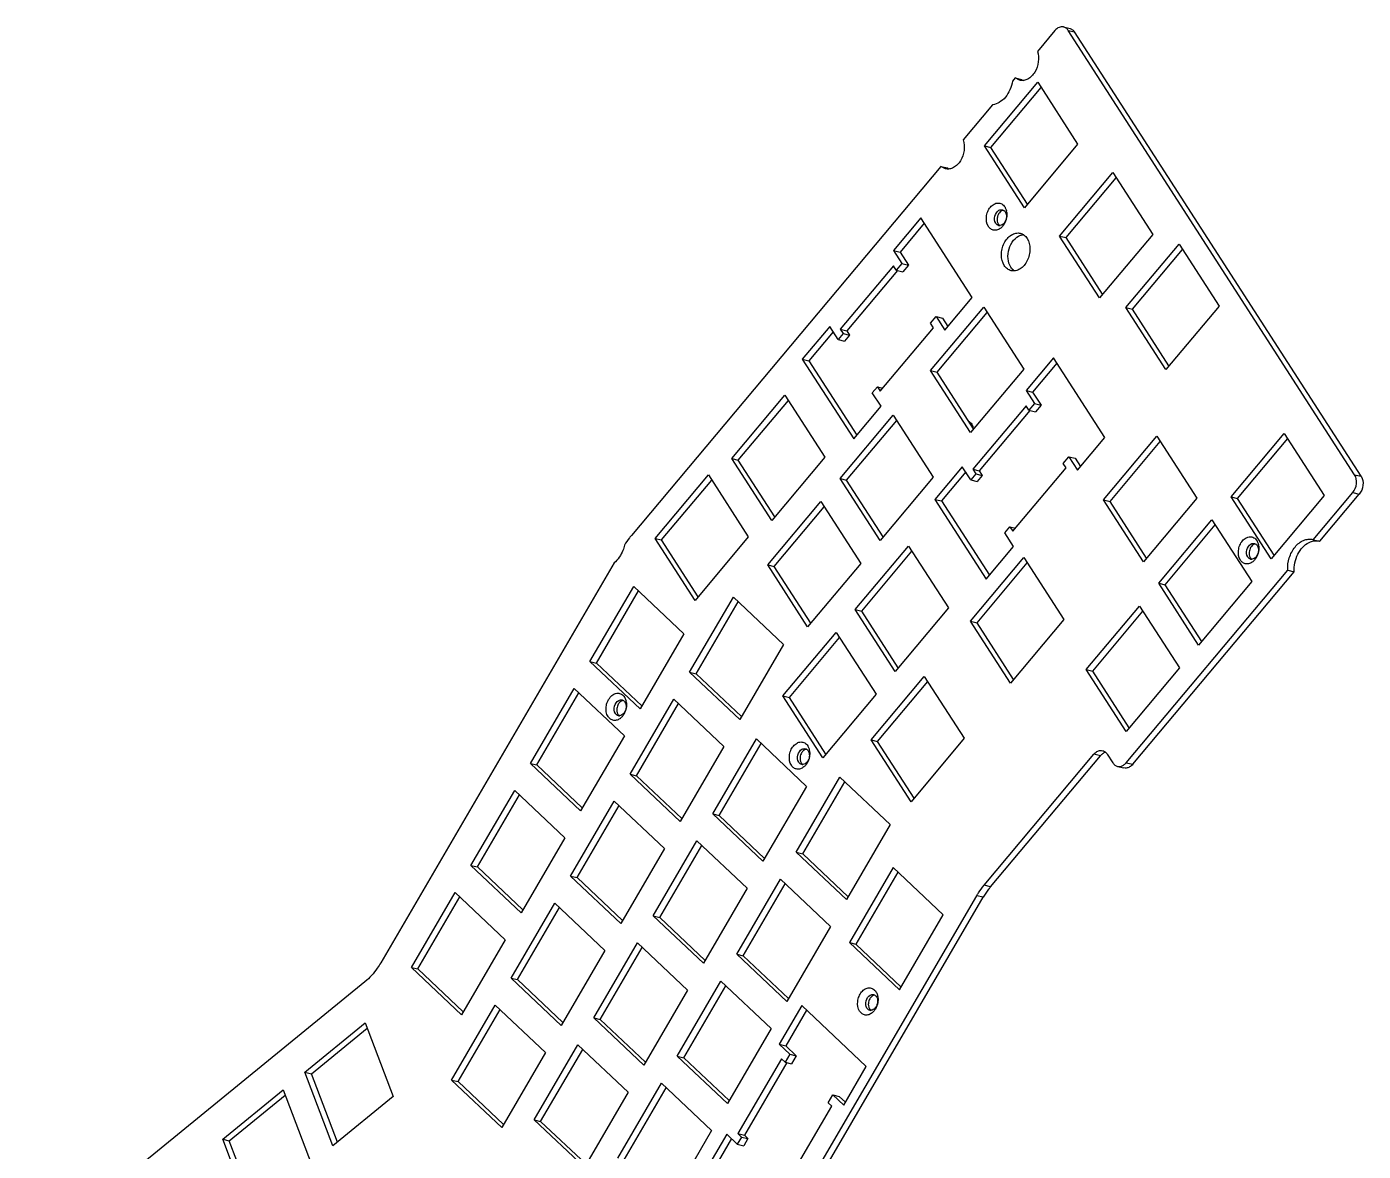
# Model space of a CAD drawing. Header units: millimetres. Extents: x 1368 to 3968, y 1434 to 1891.
# Drawn here: x 2781.8 to 2990, y 1708.6 to 1883.7 of the extents above; entities that cross this region are included whole.
import ezdxf

# ---------------------------------------------------------------- set-up
doc = ezdxf.new("R2010")
doc.units = ezdxf.units.MM
doc.header["$LTSCALE"] = 30.734
doc.layers.get('0').update_dxf_attribs({"linetype": 'CONTINUOUS'})

msp = doc.modelspace()

# ---------------------------------------------------------------- linework, layer by layer
at = {"color": 7, "linetype": 'Continuous'}
for p, q in [((2941.91427, 1883.06157), (2939.19745, 1879.82379)), ((2943.28235, 1883.62543), (2944.29074, 1883.3766)), ((2988.62057, 1813.91082), (2943.98729, 1883.09482)), ((2943.98729, 1883.09482), (2944.99568, 1882.84599)), ((2989.62895, 1813.66199), (2944.99568, 1882.84599)), ((2935.74323, 1875.70721), (2935.32755, 1875.21182)), ((2935.74323, 1875.70721), (2936.75161, 1875.45838)), ((2936.44052, 1875.33527), (2935.74323, 1875.70721)), ((2930.96031, 1865.13259), (2939.24897, 1875.01062)), ((2931.9687, 1864.88376), (2939.77803, 1874.19055)), ((2939.24897, 1875.01062), (2945.47149, 1865.36537)), ((2932.22577, 1871.51527), (2927.62886, 1866.03688)), ((2945.47149, 1865.36537), (2937.18284, 1855.48734)), ((2937.18284, 1855.48734), (2930.96031, 1865.13259)), ((2930.96031, 1865.13259), (2931.9687, 1864.88376)), ((2937.66216, 1856.05858), (2931.9687, 1864.88376)), ((2924.17464, 1861.9203), (2875.95472, 1804.45404)), ((2924.17464, 1861.9203), (2925.18302, 1861.67147)), ((2924.87193, 1861.54837), (2924.17464, 1861.9203)), ((2942.65263, 1851.07478), (2950.94128, 1860.95281)), ((2943.66102, 1850.82595), (2951.47034, 1860.13274)), ((2950.94128, 1860.95281), (2957.16381, 1851.30757)), ((2921.06053, 1853.90897), (2916.79779, 1848.82884)), ((2921.58959, 1853.0889), (2917.80618, 1848.58001)), ((2929.06092, 1841.50793), (2921.06053, 1853.90897)), ((2948.87515, 1841.42953), (2942.65263, 1851.07478)), ((2942.65263, 1851.07478), (2943.66102, 1850.82595)), ((2949.35448, 1842.00077), (2943.66102, 1850.82595)), ((2957.16381, 1851.30757), (2948.87515, 1841.42953)), ((2916.79779, 1848.82884), (2918.10515, 1846.80236)), ((2916.79779, 1848.82884), (2917.80618, 1848.58001)), ((2952.98474, 1839.92929), (2961.27339, 1849.80732)), ((2953.99313, 1839.68045), (2961.80245, 1848.98725)), ((2961.27339, 1849.80732), (2967.49592, 1840.16207)), ((2918.10515, 1846.80236), (2917.23019, 1845.75963)), ((2917.80618, 1848.58001), (2919.11354, 1846.55353)), ((2918.10515, 1846.80236), (2919.11354, 1846.55353)), ((2916.78573, 1846.44858), (2908.49707, 1836.57055)), ((2917.39143, 1845.71984), (2909.50546, 1836.32171)), ((2917.23019, 1845.75963), (2916.78573, 1846.44858)), ((2917.23019, 1845.75963), (2918.23858, 1845.5108)), ((2919.11354, 1846.55353), (2918.23858, 1845.5108)), ((2924.79818, 1836.4278), (2929.06092, 1841.50793)), ((2922.55899, 1830.11379), (2930.84764, 1839.99182)), ((2922.56378, 1837.49227), (2923.43874, 1838.53501)), ((2923.43874, 1838.53501), (2924.79818, 1836.4278)), ((2923.43874, 1838.53501), (2924.44713, 1838.28618)), ((2923.56738, 1829.86496), (2931.3767, 1839.17175)), ((2924.44713, 1838.28618), (2925.27751, 1836.99904)), ((2930.84764, 1839.99182), (2937.07017, 1830.34657)), ((2959.20726, 1830.28404), (2952.98474, 1839.92929)), ((2952.98474, 1839.92929), (2953.99313, 1839.68045)), ((2959.68659, 1830.85528), (2953.99313, 1839.68045)), ((2967.49592, 1840.16207), (2959.20726, 1830.28404)), ((2906.85141, 1836.9752), (2902.58868, 1831.89507)), ((2907.38047, 1836.15513), (2903.59706, 1831.64624)), ((2908.15877, 1834.94873), (2906.85141, 1836.9752)), ((2908.49707, 1836.57055), (2908.94154, 1835.8816)), ((2908.49707, 1836.57055), (2909.50546, 1836.32171)), ((2909.50546, 1836.32171), (2909.94993, 1835.63277)), ((2914.7196, 1826.9253), (2923.00825, 1836.80333)), ((2923.00825, 1836.80333), (2922.56378, 1837.49227)), ((2908.94154, 1835.8816), (2908.15877, 1834.94873)), ((2908.15877, 1834.94873), (2909.16715, 1834.6999)), ((2908.94154, 1835.8816), (2909.94993, 1835.63277)), ((2909.94993, 1835.63277), (2909.16715, 1834.6999)), ((2941.71274, 1832.09111), (2937.45, 1827.01098)), ((2949.71312, 1819.69008), (2941.71274, 1832.09111)), ((2902.58868, 1831.89507), (2910.58906, 1819.49403)), ((2902.58868, 1831.89507), (2903.59706, 1831.64624)), ((2903.59706, 1831.64624), (2911.06839, 1820.06527)), ((2928.78152, 1820.46854), (2922.55899, 1830.11379)), ((2922.55899, 1830.11379), (2923.56738, 1829.86496)), ((2937.07017, 1830.34657), (2928.78152, 1820.46854)), ((2942.2418, 1831.27104), (2938.45839, 1826.76215)), ((2929.26084, 1821.03978), (2923.56738, 1829.86496)), ((2891.59414, 1816.42642), (2899.8828, 1826.30445)), ((2899.8828, 1826.30445), (2906.10532, 1816.6592)), ((2913.49236, 1826.68137), (2914.27513, 1827.61424)), ((2914.8518, 1824.57417), (2913.49236, 1826.68137)), ((2914.27513, 1827.61424), (2914.7196, 1826.9253)), ((2914.27513, 1827.61424), (2915.12228, 1827.4052)), ((2937.45, 1827.01098), (2938.75736, 1824.98451)), ((2937.45, 1827.01098), (2938.45839, 1826.76215)), ((2938.45839, 1826.76215), (2939.76574, 1824.73568)), ((2892.60253, 1816.17759), (2900.41186, 1825.48438)), ((2910.58906, 1819.49403), (2914.8518, 1824.57417)), ((2937.43793, 1824.63072), (2929.14928, 1814.75269)), ((2938.04363, 1823.90199), (2930.15767, 1814.50386)), ((2937.8824, 1823.94178), (2937.43793, 1824.63072)), ((2938.75736, 1824.98451), (2937.8824, 1823.94178)), ((2937.8824, 1823.94178), (2938.89079, 1823.69294)), ((2938.75736, 1824.98451), (2939.76574, 1824.73568)), ((2939.76574, 1824.73568), (2938.89079, 1823.69294)), ((2908.46828, 1813.32113), (2916.75694, 1823.19917)), ((2909.47667, 1813.0723), (2917.28599, 1822.37909)), ((2916.75694, 1823.19917), (2922.97946, 1813.55392)), ((2945.45039, 1814.60995), (2949.71312, 1819.69008)), ((2949.50817, 1810.01183), (2957.79682, 1819.88986)), ((2957.79682, 1819.88986), (2964.01935, 1810.24461)), ((2969.37214, 1810.46969), (2977.6608, 1820.34773)), ((2970.38053, 1810.22086), (2978.18986, 1819.52765)), ((2977.6608, 1820.34773), (2983.88332, 1810.70248)), ((2950.51656, 1809.763), (2958.32588, 1819.06979)), ((2897.81667, 1806.78117), (2891.59414, 1816.42642)), ((2891.59414, 1816.42642), (2892.60253, 1816.17759)), ((2898.29599, 1807.35241), (2892.60253, 1816.17759)), ((2906.10532, 1816.6592), (2897.81667, 1806.78117)), ((2943.21599, 1815.67442), (2944.09095, 1816.71715)), ((2943.66046, 1814.98547), (2943.21599, 1815.67442)), ((2944.09095, 1816.71715), (2945.45039, 1814.60995)), ((2944.09095, 1816.71715), (2945.09934, 1816.46832)), ((2945.09934, 1816.46832), (2945.92972, 1815.18119)), ((2879.66229, 1803.99799), (2887.95094, 1813.87602)), ((2887.95094, 1813.87602), (2894.17347, 1804.23077)), ((2914.69081, 1803.67589), (2908.46828, 1813.32113)), ((2908.46828, 1813.32113), (2909.47667, 1813.0723)), ((2922.97946, 1813.55392), (2914.69081, 1803.67589)), ((2927.50362, 1815.15735), (2923.24088, 1810.07721)), ((2928.03268, 1814.33727), (2924.24927, 1809.82838)), ((2928.81097, 1813.13087), (2927.50362, 1815.15735)), ((2929.59375, 1814.06374), (2928.81097, 1813.13087)), ((2929.14928, 1814.75269), (2929.59375, 1814.06374)), ((2929.14928, 1814.75269), (2930.15767, 1814.50386)), ((2929.59375, 1814.06374), (2930.60213, 1813.81491)), ((2930.60213, 1813.81491), (2929.81936, 1812.88204)), ((2930.15767, 1814.50386), (2930.60213, 1813.81491)), ((2935.3718, 1805.10744), (2943.66046, 1814.98547)), ((2988.62057, 1813.91082), (2989.62895, 1813.66199)), ((2880.67068, 1803.74916), (2888.48, 1813.05595)), ((2915.17013, 1804.24713), (2909.47667, 1813.0723)), ((2928.81097, 1813.13087), (2929.81936, 1812.88204)), ((2897.1898, 1799.87996), (2905.47845, 1809.75799)), ((2905.47845, 1809.75799), (2911.70097, 1800.11274)), ((2923.24088, 1810.07721), (2931.24127, 1797.67618)), ((2923.24088, 1810.07721), (2924.24927, 1809.82838)), ((2924.24927, 1809.82838), (2931.7206, 1798.24742)), ((2949.50817, 1810.01183), (2950.51656, 1809.763)), ((2955.73069, 1800.36658), (2949.50817, 1810.01183)), ((2956.21002, 1800.93782), (2950.51656, 1809.763)), ((2964.01935, 1810.24461), (2955.73069, 1800.36658)), ((2969.37214, 1810.46969), (2970.38053, 1810.22086)), ((2975.59467, 1800.82445), (2969.37214, 1810.46969)), ((2976.074, 1801.39569), (2970.38053, 1810.22086)), ((2983.88332, 1810.70248), (2975.59467, 1800.82445)), ((2982.18212, 1803.80051), (2988.32541, 1811.12178)), ((2983.19051, 1803.55168), (2989.33379, 1810.87295)), ((2988.32541, 1811.12178), (2989.33379, 1810.87295)), ((2898.19818, 1799.63113), (2906.00751, 1808.93792)), ((2934.14457, 1804.86352), (2934.92734, 1805.79639)), ((2934.92734, 1805.79639), (2935.77449, 1805.58734)), ((2934.92734, 1805.79639), (2935.3718, 1805.10744)), ((2958.09366, 1797.02852), (2966.38231, 1806.90655)), ((2959.10204, 1796.77969), (2966.91137, 1806.08648)), ((2966.38231, 1806.90655), (2972.60483, 1797.2613)), ((2885.88481, 1794.35274), (2879.66229, 1803.99799)), ((2879.66229, 1803.99799), (2880.67068, 1803.74916)), ((2886.36414, 1794.92398), (2880.67068, 1803.74916)), ((2894.17347, 1804.23077), (2885.88481, 1794.35274)), ((2935.50401, 1802.75631), (2934.14457, 1804.86352)), ((2982.10473, 1803.82067), (2982.18212, 1803.80051)), ((2982.18212, 1803.80051), (2983.19051, 1803.55168)), ((2910.83728, 1792.9293), (2919.12593, 1802.80733)), ((2911.84567, 1792.68047), (2919.65499, 1801.98726)), ((2919.12593, 1802.80733), (2925.34846, 1793.16208)), ((2928.80374, 1791.1258), (2937.0924, 1801.00383)), ((2931.24127, 1797.67618), (2935.50401, 1802.75631)), ((2937.0924, 1801.00383), (2943.31492, 1791.35858)), ((2873.26826, 1800.17697), (2836.91515, 1737.90758)), ((2903.41232, 1790.23471), (2897.1898, 1799.87996)), ((2897.1898, 1799.87996), (2898.19818, 1799.63113)), ((2903.89165, 1790.80595), (2898.19818, 1799.63113)), ((2911.70097, 1800.11274), (2903.41232, 1790.23471)), ((2929.81213, 1790.87697), (2937.62146, 1800.18376)), ((2953.03942, 1769.06958), (2978.19347, 1799.04701)), ((2954.0478, 1768.82075), (2979.20186, 1798.79818)), ((2978.19347, 1799.04701), (2979.20186, 1798.79818)), ((2958.09366, 1797.02852), (2959.10204, 1796.77969)), ((2964.31618, 1787.38327), (2958.09366, 1797.02852)), ((2964.79551, 1787.95451), (2959.10204, 1796.77969)), ((2972.60483, 1797.2613), (2964.31618, 1787.38327)), ((2869.51057, 1784.84401), (2876.32291, 1796.51291)), ((2870.51895, 1784.59518), (2877.0665, 1795.8105)), ((2876.32291, 1796.51291), (2884.13403, 1789.13434)), ((2885.02955, 1783.18049), (2891.8419, 1794.84939)), ((2891.8419, 1794.84939), (2899.65301, 1787.47083)), ((2886.03794, 1782.93166), (2892.58548, 1794.14698)), ((2917.0598, 1783.28405), (2910.83728, 1792.9293)), ((2910.83728, 1792.9293), (2911.84567, 1792.68047)), ((2917.53913, 1783.85529), (2911.84567, 1792.68047)), ((2925.34846, 1793.16208), (2917.0598, 1783.28405)), ((2946.81517, 1783.58734), (2955.10382, 1793.46537)), ((2947.82356, 1783.33851), (2955.63288, 1792.6453)), ((2955.10382, 1793.46537), (2961.32635, 1783.82012)), ((2928.80374, 1791.1258), (2929.81213, 1790.87697)), ((2935.02627, 1781.48055), (2928.80374, 1791.1258)), ((2935.5056, 1782.05179), (2929.81213, 1790.87697)), ((2943.31492, 1791.35858), (2935.02627, 1781.48055)), ((2884.13403, 1789.13434), (2877.32168, 1777.46545)), ((2899.55879, 1779.48812), (2907.84744, 1789.36615)), ((2900.56718, 1779.23929), (2908.3765, 1788.54608)), ((2907.84744, 1789.36615), (2914.06997, 1779.7209)), ((2899.65301, 1787.47083), (2892.84067, 1775.80193)), ((2877.32168, 1777.46545), (2869.51057, 1784.84401)), ((2869.51057, 1784.84401), (2870.51895, 1784.59518)), ((2877.58648, 1777.91902), (2870.51895, 1784.59518)), ((2892.84067, 1775.80193), (2885.02955, 1783.18049)), ((2885.02955, 1783.18049), (2886.03794, 1782.93166)), ((2893.10547, 1776.25551), (2886.03794, 1782.93166)), ((2913.29507, 1772.64328), (2921.58373, 1782.52131)), ((2921.58373, 1782.52131), (2927.80625, 1772.87607)), ((2946.81517, 1783.58734), (2947.82356, 1783.33851)), ((2953.03769, 1773.94209), (2946.81517, 1783.58734)), ((2953.51702, 1774.51333), (2947.82356, 1783.33851)), ((2961.32635, 1783.82012), (2953.03769, 1773.94209)), ((2860.24091, 1768.96597), (2867.05325, 1780.63487)), ((2867.05325, 1780.63487), (2874.86437, 1773.25631)), ((2914.30346, 1772.39445), (2922.11279, 1781.70124)), ((2861.2493, 1768.71714), (2867.79684, 1779.93246)), ((2875.75989, 1767.30246), (2882.57224, 1778.97136)), ((2876.76828, 1767.05363), (2883.31583, 1778.26895)), ((2882.57224, 1778.97136), (2890.38335, 1771.59279)), ((2905.78132, 1769.84287), (2899.55879, 1779.48812)), ((2899.55879, 1779.48812), (2900.56718, 1779.23929)), ((2906.26064, 1770.41411), (2900.56718, 1779.23929)), ((2914.06997, 1779.7209), (2905.78132, 1769.84287)), ((2874.86437, 1773.25631), (2868.05202, 1761.58741)), ((2888.6318, 1761.10474), (2895.44414, 1772.77364)), ((2889.64018, 1760.85591), (2896.18773, 1772.07123)), ((2895.44414, 1772.77364), (2903.25526, 1765.39508)), ((2913.29507, 1772.64328), (2914.30346, 1772.39445)), ((2919.5176, 1762.99803), (2913.29507, 1772.64328)), ((2919.99692, 1763.56927), (2914.30346, 1772.39445)), ((2927.80625, 1772.87607), (2919.5176, 1762.99803)), ((2890.38335, 1771.59279), (2883.57101, 1759.9239)), ((2930.89315, 1749.98854), (2948.00444, 1770.38097)), ((2931.90154, 1749.7397), (2949.01282, 1770.13213)), ((2949.01282, 1770.13213), (2948.00444, 1770.38097)), ((2950.07746, 1770.41422), (2950.96639, 1769.03633)), ((2868.05202, 1761.58741), (2860.24091, 1768.96597)), ((2860.24091, 1768.96597), (2861.2493, 1768.71714)), ((2868.31682, 1762.04099), (2861.2493, 1768.71714)), ((2951.67133, 1768.50572), (2952.67972, 1768.25689)), ((2953.03942, 1769.06958), (2954.0478, 1768.82075)), ((2883.57101, 1759.9239), (2875.75989, 1767.30246)), ((2875.75989, 1767.30246), (2876.76828, 1767.05363)), ((2883.83581, 1760.37747), (2876.76828, 1767.05363)), ((2903.25526, 1765.39508), (2896.44291, 1753.72618)), ((2901.63994, 1755.14039), (2908.45228, 1766.80929)), ((2902.64832, 1754.89156), (2909.19587, 1766.10688)), ((2908.45228, 1766.80929), (2916.2634, 1759.43073)), ((2850.97125, 1753.08794), (2857.7836, 1764.75684)), ((2851.97964, 1752.83911), (2858.52718, 1764.05443)), ((2857.7836, 1764.75684), (2865.59471, 1757.37827)), ((2866.49024, 1751.42443), (2873.30258, 1763.09332)), ((2867.49862, 1751.17559), (2874.04617, 1762.39091)), ((2873.30258, 1763.09332), (2881.1137, 1755.71476)), ((2896.44291, 1753.72618), (2888.6318, 1761.10474)), ((2888.6318, 1761.10474), (2889.64018, 1760.85591)), ((2896.70771, 1754.17976), (2889.64018, 1760.85591)), ((2916.2634, 1759.43073), (2909.45105, 1747.76183)), ((2865.59471, 1757.37827), (2858.78237, 1745.70938)), ((2881.1137, 1755.71476), (2874.30135, 1744.04586)), ((2879.36214, 1745.22671), (2886.17449, 1756.89561)), ((2880.37053, 1744.97788), (2886.91807, 1756.1932)), ((2886.17449, 1756.89561), (2893.9856, 1749.51704)), ((2909.45105, 1747.76183), (2901.63994, 1755.14039)), ((2901.63994, 1755.14039), (2902.64832, 1754.89156)), ((2858.78237, 1745.70938), (2850.97125, 1753.08794)), ((2850.97125, 1753.08794), (2851.97964, 1752.83911)), ((2909.71585, 1748.21541), (2902.64832, 1754.89156)), ((2859.04717, 1746.16296), (2851.97964, 1752.83911)), ((2874.30135, 1744.04586), (2866.49024, 1751.42443)), ((2866.49024, 1751.42443), (2867.49862, 1751.17559)), ((2874.56615, 1744.49944), (2867.49862, 1751.17559)), ((2892.37028, 1739.26236), (2899.18263, 1750.93126)), ((2899.18263, 1750.93126), (2906.99374, 1743.55269)), ((2916.73186, 1752.74536), (2909.91952, 1741.07647)), ((2917.47545, 1752.04295), (2910.9279, 1740.82763)), ((2924.54298, 1745.3668), (2916.73186, 1752.74536)), ((2841.70159, 1737.20991), (2848.51394, 1748.8788)), ((2848.51394, 1748.8788), (2856.32506, 1741.50024)), ((2893.9856, 1749.51704), (2887.17325, 1737.84815)), ((2893.37867, 1739.01353), (2899.92621, 1750.22885)), ((2931.90154, 1749.7397), (2930.89315, 1749.98854)), ((2842.70998, 1736.96107), (2849.25753, 1748.17639)), ((2857.22058, 1735.54639), (2864.03293, 1747.21529)), ((2864.03293, 1747.21529), (2871.84404, 1739.83672)), ((2882.48322, 1667.39154), (2929.75845, 1748.36947)), ((2883.49161, 1667.14271), (2930.76683, 1748.12064)), ((2930.76683, 1748.12064), (2929.75845, 1748.36947)), ((2858.22897, 1735.29756), (2864.77651, 1746.51288)), ((2887.17325, 1737.84815), (2879.36214, 1745.22671)), ((2879.36214, 1745.22671), (2880.37053, 1744.97788)), ((2887.43805, 1738.30172), (2880.37053, 1744.97788)), ((2917.73063, 1733.6979), (2924.54298, 1745.3668)), ((2906.99374, 1743.55269), (2900.1814, 1731.8838)), ((2856.32506, 1741.50024), (2849.51271, 1729.83134)), ((2870.09248, 1729.34867), (2876.90483, 1741.01757)), ((2876.90483, 1741.01757), (2884.71594, 1733.63901)), ((2909.91952, 1741.07647), (2910.9279, 1740.82763)), ((2909.91952, 1741.07647), (2917.73063, 1733.6979)), ((2910.9279, 1740.82763), (2917.99543, 1734.15148)), ((2871.84404, 1739.83672), (2865.03169, 1728.16783)), ((2871.10087, 1729.09984), (2877.64842, 1740.31516)), ((2892.37028, 1739.26236), (2893.37867, 1739.01353)), ((2900.1814, 1731.8838), (2892.37028, 1739.26236)), ((2900.4462, 1732.33737), (2893.37867, 1739.01353)), ((2849.51271, 1729.83134), (2841.70159, 1737.20991)), ((2841.70159, 1737.20991), (2842.70998, 1736.96107)), ((2849.77751, 1730.28492), (2842.70998, 1736.96107)), ((2834.46058, 1734.97879), (2781.78092, 1691.97105)), ((2865.03169, 1728.16783), (2857.22058, 1735.54639)), ((2857.22058, 1735.54639), (2858.22897, 1735.29756)), ((2865.2965, 1728.62141), (2858.22897, 1735.29756)), ((2883.10062, 1723.38432), (2889.91297, 1735.05322)), ((2884.10901, 1723.13549), (2890.65656, 1734.35081)), ((2889.91297, 1735.05322), (2897.72408, 1727.67466)), ((2884.71594, 1733.63901), (2877.9036, 1721.97011)), ((2847.95092, 1719.66836), (2854.76327, 1731.33725)), ((2848.95931, 1719.41953), (2855.50686, 1730.63484)), ((2854.76327, 1731.33725), (2862.57438, 1723.95869)), ((2902.49981, 1731.2458), (2898.99631, 1725.24466)), ((2903.24339, 1730.54339), (2900.0047, 1724.99582)), ((2912.54267, 1721.75908), (2902.49981, 1731.2458)), ((2825.10834, 1720.89343), (2834.50427, 1728.56428)), ((2834.50427, 1728.56428), (2838.87899, 1717.0854)), ((2877.9036, 1721.97011), (2870.09248, 1729.34867)), ((2870.09248, 1729.34867), (2871.10087, 1729.09984)), ((2878.1684, 1722.42369), (2871.10087, 1729.09984)), ((2826.11673, 1720.6446), (2834.81589, 1727.74661)), ((2897.72408, 1727.67466), (2890.91174, 1716.00576)), ((2862.57438, 1723.95869), (2855.76204, 1712.28979)), ((2860.82283, 1713.47064), (2867.63517, 1725.13954)), ((2861.83121, 1713.22181), (2868.37876, 1724.43713)), ((2867.63517, 1725.13954), (2875.44629, 1717.76097)), ((2898.99631, 1725.24466), (2900.0047, 1724.99582)), ((2898.99631, 1725.24466), (2900.63743, 1723.69442)), ((2900.0047, 1724.99582), (2901.64582, 1723.44558)), ((2890.91174, 1716.00576), (2883.10062, 1723.38432)), ((2883.10062, 1723.38432), (2884.10901, 1723.13549)), ((2891.17654, 1716.45934), (2884.10901, 1723.13549)), ((2899.36038, 1722.98968), (2892.54803, 1711.32078)), ((2900.17008, 1722.40051), (2893.55642, 1711.07195)), ((2899.91832, 1722.46264), (2899.36038, 1722.98968)), ((2900.63743, 1723.69442), (2899.91832, 1722.46264)), ((2899.91832, 1722.46264), (2900.9267, 1722.2138)), ((2900.63743, 1723.69442), (2901.64582, 1723.44558)), ((2901.64582, 1723.44558), (2900.9267, 1722.2138)), ((2909.03917, 1715.75793), (2912.54267, 1721.75908)), ((2829.48306, 1709.41456), (2825.10834, 1720.89343)), ((2825.10834, 1720.89343), (2826.11673, 1720.6446)), ((2830.17983, 1709.9834), (2826.11673, 1720.6446)), ((2855.76204, 1712.28979), (2847.95092, 1719.66836)), ((2847.95092, 1719.66836), (2848.95931, 1719.41953)), ((2812.32318, 1710.45561), (2821.7191, 1718.12645)), ((2821.7191, 1718.12645), (2826.09382, 1706.64758)), ((2856.02684, 1712.74337), (2848.95931, 1719.41953)), ((2875.44629, 1717.76097), (2868.63394, 1706.09208)), ((2873.83097, 1707.50629), (2880.64331, 1719.17519)), ((2874.83935, 1707.25746), (2881.3869, 1718.47278)), ((2880.64331, 1719.17519), (2888.45443, 1711.79662)), ((2813.33156, 1710.20678), (2822.03072, 1717.30878)), ((2838.87899, 1717.0854), (2829.48306, 1709.41456)), ((2900.35915, 1703.94222), (2907.17149, 1715.61111)), ((2906.61356, 1716.13815), (2907.33267, 1717.36993)), ((2907.17149, 1715.61111), (2906.61356, 1716.13815)), ((2907.33267, 1717.36993), (2908.34106, 1717.1211)), ((2907.33267, 1717.36993), (2909.03917, 1715.75793)), ((2908.34106, 1717.1211), (2909.30397, 1716.21151)), ((2868.63394, 1706.09208), (2860.82283, 1713.47064)), ((2860.82283, 1713.47064), (2861.83121, 1713.22181)), ((2868.89874, 1706.54566), (2861.83121, 1713.22181)), ((2888.45443, 1711.79662), (2881.64208, 1700.12773)), ((2890.8215, 1711.24198), (2887.31801, 1705.24083)), ((2892.46262, 1709.69174), (2890.8215, 1711.24198)), ((2892.54803, 1711.32078), (2893.55642, 1711.07195)), ((2892.54803, 1711.32078), (2893.10597, 1710.79374)), ((2816.6979, 1698.97674), (2812.32318, 1710.45561)), ((2812.32318, 1710.45561), (2813.33156, 1710.20678)), ((2817.39466, 1699.54557), (2813.33156, 1710.20678)), ((2891.56508, 1710.53957), (2888.32639, 1704.992)), ((2893.10597, 1710.79374), (2892.46262, 1709.69174)), ((2892.46262, 1709.69174), (2893.471, 1709.44291)), ((2893.10597, 1710.79374), (2894.11436, 1710.54491)), ((2894.11436, 1710.54491), (2893.471, 1709.44291)), ((2893.55642, 1711.07195), (2894.11436, 1710.54491))]:
    msp.add_line(p, q, dxfattribs=at)
for centre, radius, start, end in [((2937.91062, 1876.76428), 1.74604, 228.4105109, 238.5379097), ((2926.34203, 1862.97737), 1.74604, 228.4105109, 238.5379097), ((2932.09602, 1854.4642), 2.33731, 9.6079978, 13.6041327), ((2933.3083, 1853.37624), 0.66301, 256.2151249, 270.9447671), ((2933.30796, 1853.39868), 0.68545, 270.9428135, 274.2255193), ((2932.28648, 1853.83984), 1.94565, 308.5812623, 311.0796206), ((2928.25062, 1821.42987), 0.80031, 60.0285045, 69.2876414), ((2971.35092, 1802.51212), 2.33731, 9.6079978, 13.6041327), ((2972.5632, 1801.42416), 0.66301, 256.2151249, 270.9447671), ((2972.56285, 1801.4466), 0.68545, 270.9428135, 274.2255193), ((2971.54138, 1801.88776), 1.94565, 308.5812623, 311.0796206), ((2872.8579, 1778.14323), 2.33731, 9.6079978, 13.6041327), ((2874.07018, 1777.05526), 0.66301, 256.2151249, 270.9447671), ((2874.06984, 1777.0777), 0.68545, 270.9428135, 274.2255193), ((2873.04836, 1777.51886), 1.94565, 308.5812623, 311.0796206), ((2901.40693, 1770.55288), 2.33731, 9.6079978, 13.6041327), ((2902.61921, 1769.46491), 0.66301, 256.2151249, 270.9447671), ((2902.61887, 1769.48735), 0.68545, 270.9428135, 274.2255193), ((2901.59739, 1769.92852), 1.94565, 308.5812623, 311.0796206), ((2912.03707, 1732.26918), 2.33731, 9.6079978, 13.6041327), ((2913.24935, 1731.18122), 0.66301, 256.2151249, 270.9447671), ((2913.24897, 1731.20461), 0.68641, 270.9444608, 274.5099128), ((2912.22753, 1731.64482), 1.94565, 308.5812623, 311.0796206)]:
    msp.add_arc(centre, radius, start, end, dxfattribs=at)
for points, knots in [([(2943.28235, 1883.62544), (2943.16821, 1883.65359), (2942.92237, 1883.67056), (2942.41626, 1883.53853), (2942.09121, 1883.27244), (2941.91427, 1883.06157)], [0, 0, 0, 0, 0.227731566, 0.46677829, 1, 1, 1, 1]), ([(2943.98729, 1883.09482), (2943.90328, 1883.22505), (2943.70044, 1883.45491), (2943.42272, 1883.59081), (2943.28235, 1883.62544)], [0, 0, 0, 0, 0.517356084, 1, 1, 1, 1]), ([(2944.29074, 1883.37661), (2944.4311, 1883.34198), (2944.70882, 1883.20607), (2944.91167, 1882.97621), (2944.99568, 1882.84599)], [0, 0, 0, 0, 0.482643916, 1, 1, 1, 1]), ([(2939.19745, 1879.82379), (2939.37786, 1879.31176), (2939.4579, 1878.16009), (2938.99941, 1876.81958), (2938.33333, 1875.95758), (2937.74129, 1875.50246), (2937.09014, 1875.26886), (2936.64383, 1875.28489), (2936.44048, 1875.33511)], [0, 0, 0, 0, 0.264040926, 0.539794238, 0.669841792, 0.789333317, 0.898126999, 1, 1, 1, 1]), ([(2935.32755, 1875.21182), (2935.25333, 1874.74457), (2934.98955, 1873.84303), (2934.28688, 1872.68141), (2933.35278, 1871.83846), (2932.59239, 1871.556), (2932.22577, 1871.51527)], [0, 0, 0, 0, 0.276617421, 0.542224056, 0.78432629, 1, 1, 1, 1]), ([(2927.62886, 1866.03688), (2927.80927, 1865.52485), (2927.88931, 1864.37318), (2927.43082, 1863.03267), (2926.76474, 1862.17067), (2926.17269, 1861.71555), (2925.52155, 1861.48195), (2925.07524, 1861.49799), (2924.87189, 1861.5482)], [0, 0, 0, 0, 0.264040926, 0.539794238, 0.669841792, 0.789333317, 0.898126999, 1, 1, 1, 1]), ([(2931.57186, 1852.57823), (2931.29681, 1853.00457), (2931.17171, 1853.86019), (2931.43495, 1854.88615), (2931.83959, 1855.58256), (2932.39748, 1856.07226), (2933.05393, 1856.27426), (2933.69747, 1856.10786), (2934.00086, 1855.79325), (2934.11766, 1855.61219)], [0, 0, 0, 0, 0.262749224, 0.407559172, 0.546975734, 0.672910007, 0.78395287, 0.88841999, 1, 1, 1, 1]), ([(2932.70973, 1853.06394), (2932.50808, 1853.37652), (2932.45189, 1854.2015), (2932.89377, 1854.90265), (2933.21972, 1855.07906)], [0, 0, 0, 0, 0.500911226, 1, 1, 1, 1]), ([(2933.21972, 1855.07906), (2933.30227, 1855.12374), (2933.47692, 1855.187), (2933.66401, 1855.18053), (2933.74926, 1855.1595)], [0, 0, 0, 0, 0.516681494, 1, 1, 1, 1]), ([(2933.62306, 1854.97952), (2933.59326, 1854.96339), (2933.47222, 1854.88903), (2933.36697, 1854.79028), (2933.29756, 1854.70756)], [0, 0, 0, 0, 0.238888781, 1, 1, 1, 1]), ([(2933.9445, 1855.0772), (2933.91739, 1855.07521), (2933.80574, 1855.0604), (2933.69807, 1855.02012), (2933.62306, 1854.97952)], [0, 0, 0, 0, 0.241682523, 1, 1, 1, 1]), ([(2934.11766, 1855.61219), (2934.14578, 1855.56861), (2934.25444, 1855.38087), (2934.32892, 1855.17417), (2934.36776, 1855.01397)], [0, 0, 0, 0, 0.239315922, 1, 1, 1, 1]), ([(2932.96443, 1852.80996), (2932.93956, 1852.82511), (2932.84065, 1852.89427), (2932.75926, 1852.98717), (2932.70973, 1853.06394)], [0, 0, 0, 0, 0.241714173, 1, 1, 1, 1]), ([(2932.93699, 1853.83168), (2932.93091, 1853.77433), (2932.91886, 1853.55365), (2932.95285, 1853.32893), (2933.00912, 1853.17554)], [0, 0, 0, 0, 0.260880806, 1, 1, 1, 1]), ([(2933.29756, 1854.70756), (2933.24803, 1854.64852), (2933.06442, 1854.3875), (2932.96243, 1854.07158), (2932.93699, 1853.83168)], [0, 0, 0, 0, 0.242114612, 1, 1, 1, 1]), ([(2933.11309, 1852.96441), (2933.1309, 1852.93681), (2933.20456, 1852.83473), (2933.30141, 1852.74845), (2933.38203, 1852.70199)], [0, 0, 0, 0, 0.260923394, 1, 1, 1, 1]), ([(2934.00538, 1853.08474), (2933.91908, 1852.98188), (2933.72625, 1852.80916), (2933.47723, 1852.72384), (2933.35846, 1852.71509)], [0, 0, 0, 0, 0.529957568, 1, 1, 1, 1]), ([(2934.0068, 1852.89976), (2933.97547, 1852.84933), (2933.84773, 1852.65858), (2933.6933, 1852.48504), (2933.56499, 1852.37321)], [0, 0, 0, 0, 0.258607084, 1, 1, 1, 1]), ([(2934.36595, 1853.96063), (2934.35735, 1853.87956), (2934.30117, 1853.56627), (2934.15752, 1853.26606), (2934.00538, 1853.08474)], [0, 0, 0, 0, 0.256167381, 1, 1, 1, 1]), ([(2934.43409, 1854.30469), (2934.42899, 1854.18096), (2934.37655, 1853.69093), (2934.2013, 1853.21287), (2934.0068, 1852.89976)], [0, 0, 0, 0, 0.251478883, 1, 1, 1, 1]), ([(2934.18985, 1854.82788), (2934.22728, 1854.76985), (2934.36141, 1854.50159), (2934.39012, 1854.18852), (2934.36595, 1853.96063)], [0, 0, 0, 0, 0.231545936, 1, 1, 1, 1]), ([(2934.40055, 1854.85431), (2934.40809, 1854.80988), (2934.43378, 1854.62789), (2934.43979, 1854.44324), (2934.43409, 1854.30469)], [0, 0, 0, 0, 0.245316706, 1, 1, 1, 1]), ([(2933.49984, 1852.31888), (2933.34606, 1852.19623), (2933.01268, 1852.00392), (2932.44752, 1851.9411), (2931.9256, 1852.1457), (2931.67329, 1852.421), (2931.57186, 1852.57823)], [0, 0, 0, 0, 0.266958146, 0.509260571, 0.746061021, 1, 1, 1, 1]), ([(2934.04978, 1846.47886), (2933.7424, 1846.95532), (2933.53573, 1847.87466), (2933.67684, 1849.06517), (2933.99011, 1849.95207), (2934.4812, 1850.70931), (2935.10837, 1851.26855), (2935.82161, 1851.57016), (2936.3203, 1851.5636), (2936.54465, 1851.50821)], [0, 0, 0, 0, 0.251359985, 0.390680838, 0.53042373, 0.664081232, 0.786866586, 0.897557551, 1, 1, 1, 1]), ([(2935.05817, 1846.23003), (2934.80786, 1846.61803), (2934.52474, 1847.59693), (2934.70211, 1849.09524), (2935.37397, 1850.42444), (2936.15324, 1851.0448), (2936.56762, 1851.19505)], [0, 0, 0, 0, 0.240522984, 0.507862786, 0.770395639, 1, 1, 1, 1]), ([(2936.54465, 1851.50821), (2936.75524, 1851.45622), (2937.17175, 1851.25229), (2937.47608, 1850.90759), (2937.60206, 1850.7123)], [0, 0, 0, 0, 0.482772775, 1, 1, 1, 1]), ([(2936.56762, 1851.19505), (2936.60905, 1851.21007), (2936.77271, 1851.26329), (2936.9439, 1851.29391), (2937.07166, 1851.30188)], [0, 0, 0, 0, 0.256060535, 1, 1, 1, 1]), ([(2937.60206, 1850.7123), (2937.90945, 1850.23584), (2938.11612, 1849.31651), (2937.97501, 1848.126), (2937.66174, 1847.2391), (2937.17065, 1846.48186), (2936.54348, 1845.92261), (2935.83024, 1845.62101), (2935.33155, 1845.62756), (2935.1072, 1845.68295)], [0, 0, 0, 0, 0.251359985, 0.390680838, 0.53042373, 0.664081232, 0.786866586, 0.897557551, 1, 1, 1, 1]), ([(2935.1072, 1845.68295), (2934.89661, 1845.73495), (2934.48009, 1845.93887), (2934.17577, 1846.28358), (2934.04978, 1846.47886)], [0, 0, 0, 0, 0.482772775, 1, 1, 1, 1]), ([(2935.33255, 1845.88752), (2935.30722, 1845.91298), (2935.20681, 1846.01963), (2935.11809, 1846.13716), (2935.05817, 1846.23003)], [0, 0, 0, 0, 0.245272732, 1, 1, 1, 1]), ([(2928.65043, 1822.12315), (2928.68205, 1822.10493), (2928.8079, 1822.02072), (2928.91102, 1821.90457), (2928.97317, 1821.80824)], [0, 0, 0, 0, 0.24147092, 1, 1, 1, 1]), ([(2928.97317, 1821.80824), (2929.00106, 1821.76501), (2929.10665, 1821.57364), (2929.16365, 1821.35745), (2929.18309, 1821.19194)], [0, 0, 0, 0, 0.235912161, 1, 1, 1, 1]), ([(2988.32541, 1811.12178), (2988.65012, 1811.50876), (2989.03386, 1812.46674), (2988.87643, 1813.51422), (2988.62057, 1813.91082)], [0, 0, 0, 0, 0.516979572, 1, 1, 1, 1]), ([(2989.62895, 1813.66199), (2989.88482, 1813.26539), (2990.04225, 1812.21791), (2989.6585, 1811.25993), (2989.33379, 1810.87295)], [0, 0, 0, 0, 0.483020428, 1, 1, 1, 1]), ([(2874.88178, 1802.93961), (2874.82162, 1802.66216), (2874.51482, 1801.63078), (2873.88747, 1800.67296), (2873.26826, 1800.17697)], [0, 0, 0, 0, 0.263531629, 1, 1, 1, 1]), ([(2875.95472, 1804.45404), (2875.85691, 1804.33747), (2875.46902, 1803.85491), (2875.1211, 1803.34047), (2874.88178, 1802.93961)], [0, 0, 0, 0, 0.245818798, 1, 1, 1, 1]), ([(2970.82675, 1800.62615), (2970.5517, 1801.05249), (2970.4266, 1801.90811), (2970.68984, 1802.93407), (2971.09448, 1803.63048), (2971.65238, 1804.12018), (2972.30882, 1804.32218), (2972.95237, 1804.15578), (2973.25575, 1803.84117), (2973.37255, 1803.66011)], [0, 0, 0, 0, 0.262749224, 0.407559172, 0.546975734, 0.672910007, 0.78395287, 0.88841999, 1, 1, 1, 1]), ([(2971.96463, 1801.11186), (2971.76297, 1801.42444), (2971.70679, 1802.24942), (2972.14867, 1802.95057), (2972.47461, 1803.12698)], [0, 0, 0, 0, 0.500911226, 1, 1, 1, 1]), ([(2972.47461, 1803.12698), (2972.55717, 1803.17166), (2972.73181, 1803.23493), (2972.9189, 1803.22845), (2973.00415, 1803.20742)], [0, 0, 0, 0, 0.516681494, 1, 1, 1, 1]), ([(2972.87796, 1803.02744), (2972.84815, 1803.01131), (2972.72711, 1802.93695), (2972.62186, 1802.8382), (2972.55246, 1802.75548)], [0, 0, 0, 0, 0.238888781, 1, 1, 1, 1]), ([(2973.19939, 1803.12513), (2973.17229, 1803.12313), (2973.06063, 1803.10832), (2972.95296, 1803.06804), (2972.87796, 1803.02744)], [0, 0, 0, 0, 0.241682523, 1, 1, 1, 1]), ([(2973.37255, 1803.66011), (2973.40067, 1803.61653), (2973.50933, 1803.42879), (2973.58381, 1803.2221), (2973.62266, 1803.06189)], [0, 0, 0, 0, 0.239315922, 1, 1, 1, 1]), ([(2973.44474, 1802.8758), (2973.48218, 1802.81777), (2973.61631, 1802.54951), (2973.64501, 1802.23644), (2973.62084, 1802.00855)], [0, 0, 0, 0, 0.231545936, 1, 1, 1, 1]), ([(2973.65544, 1802.90224), (2973.66299, 1802.8578), (2973.68867, 1802.67581), (2973.69469, 1802.49116), (2973.68898, 1802.35261)], [0, 0, 0, 0, 0.245316706, 1, 1, 1, 1]), ([(2978.19347, 1799.04701), (2978.15643, 1799.69371), (2978.3308, 1800.99469), (2979.07041, 1802.42935), (2979.92436, 1803.28305), (2980.62874, 1803.71116), (2981.37386, 1803.91193), (2981.87321, 1803.8782), (2982.10485, 1803.82114)], [0, 0, 0, 0, 0.27735701, 0.548935127, 0.67448348, 0.790483731, 0.897851591, 1, 1, 1, 1]), ([(2979.20186, 1798.79818), (2979.17506, 1799.26597), (2979.25588, 1800.21867), (2979.83738, 1801.90671), (2980.76661, 1802.99725), (2981.52321, 1803.36882)], [0, 0, 0, 0, 0.262695386, 0.527410438, 1, 1, 1, 1]), ([(2981.52321, 1803.36882), (2981.59134, 1803.40229), (2981.85987, 1803.52135), (2982.14873, 1803.59637), (2982.36525, 1803.62005)], [0, 0, 0, 0, 0.258429291, 1, 1, 1, 1]), ([(2982.36525, 1803.62005), (2982.42849, 1803.62697), (2982.67857, 1803.64375), (2982.93172, 1803.61703), (2983.11323, 1803.57231)], [0, 0, 0, 0, 0.25389656, 1, 1, 1, 1]), ([(2972.21933, 1800.85788), (2972.19446, 1800.87303), (2972.09554, 1800.94219), (2972.01416, 1801.03509), (2971.96463, 1801.11186)], [0, 0, 0, 0, 0.241714173, 1, 1, 1, 1]), ([(2972.19188, 1801.8796), (2972.1858, 1801.82225), (2972.17376, 1801.60157), (2972.20774, 1801.37685), (2972.26402, 1801.22346)], [0, 0, 0, 0, 0.260880806, 1, 1, 1, 1]), ([(2972.55246, 1802.75548), (2972.50292, 1802.69645), (2972.31931, 1802.43542), (2972.21733, 1802.1195), (2972.19188, 1801.8796)], [0, 0, 0, 0, 0.242114612, 1, 1, 1, 1]), ([(2972.36798, 1801.01233), (2972.38579, 1800.98473), (2972.45946, 1800.88265), (2972.55631, 1800.79637), (2972.63693, 1800.74991)], [0, 0, 0, 0, 0.260923394, 1, 1, 1, 1]), ([(2973.26028, 1801.13266), (2973.17397, 1801.0298), (2972.98114, 1800.85708), (2972.73212, 1800.77176), (2972.61336, 1800.76301)], [0, 0, 0, 0, 0.529957568, 1, 1, 1, 1]), ([(2973.26169, 1800.94769), (2973.23036, 1800.89725), (2973.10262, 1800.7065), (2972.9482, 1800.53296), (2972.81988, 1800.42113)], [0, 0, 0, 0, 0.258607084, 1, 1, 1, 1]), ([(2973.62084, 1802.00855), (2973.61225, 1801.92749), (2973.55606, 1801.61419), (2973.41242, 1801.31398), (2973.26028, 1801.13266)], [0, 0, 0, 0, 0.256167381, 1, 1, 1, 1]), ([(2973.68898, 1802.35261), (2973.68389, 1802.22888), (2973.63144, 1801.73886), (2973.4562, 1801.26079), (2973.26169, 1800.94769)], [0, 0, 0, 0, 0.251478883, 1, 1, 1, 1]), ([(2972.75473, 1800.3668), (2972.60095, 1800.24415), (2972.26758, 1800.05184), (2971.70241, 1799.98902), (2971.1805, 1800.19362), (2970.92819, 1800.46892), (2970.82675, 1800.62615)], [0, 0, 0, 0, 0.266958146, 0.509260571, 0.746061021, 1, 1, 1, 1]), ([(2872.33374, 1776.25725), (2872.05869, 1776.68359), (2871.93359, 1777.53922), (2872.19683, 1778.56517), (2872.60147, 1779.26158), (2873.15936, 1779.75129), (2873.81581, 1779.95328), (2874.45935, 1779.78688), (2874.76273, 1779.47227), (2874.87954, 1779.29122)], [0, 0, 0, 0, 0.262749224, 0.407559172, 0.546975734, 0.672910007, 0.78395287, 0.88841999, 1, 1, 1, 1]), ([(2873.47161, 1776.74297), (2873.26996, 1777.05554), (2873.21377, 1777.88052), (2873.65565, 1778.58167), (2873.9816, 1778.75808)], [0, 0, 0, 0, 0.500911226, 1, 1, 1, 1]), ([(2874.05944, 1778.38658), (2874.00991, 1778.32755), (2873.8263, 1778.06653), (2873.72431, 1777.7506), (2873.69887, 1777.51071)], [0, 0, 0, 0, 0.242114612, 1, 1, 1, 1]), ([(2873.9816, 1778.75808), (2874.06415, 1778.80276), (2874.2388, 1778.86603), (2874.42589, 1778.85955), (2874.51114, 1778.83852)], [0, 0, 0, 0, 0.516681494, 1, 1, 1, 1]), ([(2874.38494, 1778.65855), (2874.35514, 1778.64241), (2874.2341, 1778.56806), (2874.12885, 1778.4693), (2874.05944, 1778.38658)], [0, 0, 0, 0, 0.238888781, 1, 1, 1, 1]), ([(2874.70638, 1778.75623), (2874.67927, 1778.75423), (2874.56762, 1778.73943), (2874.45994, 1778.69914), (2874.38494, 1778.65855)], [0, 0, 0, 0, 0.241682523, 1, 1, 1, 1]), ([(2875.19597, 1777.98372), (2875.19087, 1777.85998), (2875.13843, 1777.36996), (2874.96318, 1776.8919), (2874.76868, 1776.57879)], [0, 0, 0, 0, 0.251478883, 1, 1, 1, 1]), ([(2874.87954, 1779.29122), (2874.90765, 1779.24764), (2875.01632, 1779.05989), (2875.09079, 1778.8532), (2875.12964, 1778.69299)], [0, 0, 0, 0, 0.239315922, 1, 1, 1, 1]), ([(2874.95173, 1778.5069), (2874.98916, 1778.44888), (2875.12329, 1778.18061), (2875.152, 1777.86755), (2875.12783, 1777.63965)], [0, 0, 0, 0, 0.231545936, 1, 1, 1, 1]), ([(2875.16243, 1778.53334), (2875.16997, 1778.4889), (2875.19566, 1778.30692), (2875.20167, 1778.12226), (2875.19597, 1777.98372)], [0, 0, 0, 0, 0.245316706, 1, 1, 1, 1]), ([(2874.26172, 1775.9979), (2874.10794, 1775.87525), (2873.77456, 1775.68294), (2873.2094, 1775.62012), (2872.68748, 1775.82473), (2872.43517, 1776.10002), (2872.33374, 1776.25725)], [0, 0, 0, 0, 0.266958146, 0.509260571, 0.746061021, 1, 1, 1, 1]), ([(2873.72631, 1776.48898), (2873.70144, 1776.50413), (2873.60252, 1776.5733), (2873.52114, 1776.6662), (2873.47161, 1776.74297)], [0, 0, 0, 0, 0.241714173, 1, 1, 1, 1]), ([(2873.69887, 1777.51071), (2873.69279, 1777.45336), (2873.68074, 1777.23267), (2873.71473, 1777.00796), (2873.771, 1776.85456)], [0, 0, 0, 0, 0.260880806, 1, 1, 1, 1]), ([(2873.87497, 1776.64343), (2873.89278, 1776.61583), (2873.96644, 1776.51375), (2874.06329, 1776.42747), (2874.14391, 1776.38101)], [0, 0, 0, 0, 0.260923394, 1, 1, 1, 1]), ([(2874.76726, 1776.76376), (2874.68096, 1776.66091), (2874.48813, 1776.48818), (2874.2391, 1776.40287), (2874.12034, 1776.39411)], [0, 0, 0, 0, 0.529957568, 1, 1, 1, 1]), ([(2874.76868, 1776.57879), (2874.73735, 1776.52836), (2874.60961, 1776.3376), (2874.45518, 1776.16406), (2874.32686, 1776.05224)], [0, 0, 0, 0, 0.258607084, 1, 1, 1, 1]), ([(2875.12783, 1777.63965), (2875.11923, 1777.55859), (2875.06305, 1777.24529), (2874.9194, 1776.94508), (2874.76726, 1776.76376)], [0, 0, 0, 0, 0.256167381, 1, 1, 1, 1]), ([(2900.88277, 1768.6669), (2900.60772, 1769.09325), (2900.48262, 1769.94887), (2900.74586, 1770.97482), (2901.1505, 1771.67124), (2901.70839, 1772.16094), (2902.36484, 1772.36294), (2903.00838, 1772.19653), (2903.31177, 1771.88192), (2903.42857, 1771.70087)], [0, 0, 0, 0, 0.262749224, 0.407559172, 0.546975734, 0.672910007, 0.78395287, 0.88841999, 1, 1, 1, 1]), ([(2903.42857, 1771.70087), (2903.45669, 1771.65729), (2903.56535, 1771.46954), (2903.63983, 1771.26285), (2903.67867, 1771.10264)], [0, 0, 0, 0, 0.239315922, 1, 1, 1, 1]), ([(2902.02064, 1769.15262), (2901.81899, 1769.4652), (2901.7628, 1770.29018), (2902.20468, 1770.99132), (2902.53063, 1771.16774)], [0, 0, 0, 0, 0.500911226, 1, 1, 1, 1]), ([(2902.2479, 1769.92036), (2902.24182, 1769.86301), (2902.22977, 1769.64233), (2902.26376, 1769.41761), (2902.32003, 1769.26421)], [0, 0, 0, 0, 0.260880806, 1, 1, 1, 1]), ([(2902.60847, 1770.79624), (2902.55894, 1770.7372), (2902.37533, 1770.47618), (2902.27334, 1770.16025), (2902.2479, 1769.92036)], [0, 0, 0, 0, 0.242114612, 1, 1, 1, 1]), ([(2902.53063, 1771.16774), (2902.61318, 1771.21242), (2902.78783, 1771.27568), (2902.97492, 1771.26921), (2903.06017, 1771.24818)], [0, 0, 0, 0, 0.516681494, 1, 1, 1, 1]), ([(2902.93397, 1771.0682), (2902.90417, 1771.05207), (2902.78313, 1770.97771), (2902.67788, 1770.87895), (2902.60847, 1770.79624)], [0, 0, 0, 0, 0.238888781, 1, 1, 1, 1]), ([(2903.25541, 1771.16588), (2903.2283, 1771.16388), (2903.11665, 1771.14908), (2903.00898, 1771.10879), (2902.93397, 1771.0682)], [0, 0, 0, 0, 0.241682523, 1, 1, 1, 1]), ([(2903.67686, 1770.0493), (2903.66826, 1769.96824), (2903.61208, 1769.65495), (2903.46843, 1769.35473), (2903.31629, 1769.17341)], [0, 0, 0, 0, 0.256167381, 1, 1, 1, 1]), ([(2903.745, 1770.39337), (2903.7399, 1770.26964), (2903.68746, 1769.77961), (2903.51221, 1769.30155), (2903.31771, 1768.98844)], [0, 0, 0, 0, 0.251478883, 1, 1, 1, 1]), ([(2903.50076, 1770.91655), (2903.5382, 1770.85853), (2903.67232, 1770.59026), (2903.70103, 1770.2772), (2903.67686, 1770.0493)], [0, 0, 0, 0, 0.231545936, 1, 1, 1, 1]), ([(2903.71146, 1770.94299), (2903.719, 1770.89855), (2903.74469, 1770.71657), (2903.7507, 1770.53192), (2903.745, 1770.39337)], [0, 0, 0, 0, 0.245316706, 1, 1, 1, 1]), ([(2948.00444, 1770.38097), (2948.14006, 1770.54259), (2948.44245, 1770.81458), (2948.8317, 1770.95354), (2949.0184, 1770.97062)], [0, 0, 0, 0, 0.529510481, 1, 1, 1, 1]), ([(2949.42223, 1770.50076), (2949.38505, 1770.47642), (2949.23528, 1770.36928), (2949.10253, 1770.23905), (2949.01282, 1770.13213)], [0, 0, 0, 0, 0.241546483, 1, 1, 1, 1]), ([(2949.37252, 1770.94484), (2949.51289, 1770.91021), (2949.79061, 1770.7743), (2949.99345, 1770.54444), (2950.07746, 1770.41422)], [0, 0, 0, 0, 0.482643916, 1, 1, 1, 1]), ([(2949.83114, 1770.68681), (2949.79604, 1770.67746), (2949.6527, 1770.63247), (2949.51744, 1770.56309), (2949.42223, 1770.50076)], [0, 0, 0, 0, 0.241989202, 1, 1, 1, 1]), ([(2902.81075, 1768.40755), (2902.65697, 1768.28491), (2902.32359, 1768.0926), (2901.75843, 1768.02978), (2901.23651, 1768.23438), (2900.9842, 1768.50968), (2900.88277, 1768.6669)], [0, 0, 0, 0, 0.266958146, 0.509260571, 0.746061021, 1, 1, 1, 1]), ([(2902.27534, 1768.89864), (2902.25047, 1768.91379), (2902.15156, 1768.98295), (2902.07017, 1769.07585), (2902.02064, 1769.15262)], [0, 0, 0, 0, 0.241714173, 1, 1, 1, 1]), ([(2902.424, 1769.05309), (2902.44181, 1769.02548), (2902.51548, 1768.92341), (2902.61233, 1768.83712), (2902.69294, 1768.79066)], [0, 0, 0, 0, 0.260923394, 1, 1, 1, 1]), ([(2903.31629, 1769.17341), (2903.22999, 1769.07056), (2903.03716, 1768.89784), (2902.78814, 1768.81252), (2902.66937, 1768.80376)], [0, 0, 0, 0, 0.529957568, 1, 1, 1, 1]), ([(2903.31771, 1768.98844), (2903.28638, 1768.93801), (2903.15864, 1768.74725), (2903.00421, 1768.57372), (2902.8759, 1768.46189)], [0, 0, 0, 0, 0.258607084, 1, 1, 1, 1]), ([(2950.96639, 1769.03633), (2951.05041, 1768.9061), (2951.25325, 1768.67624), (2951.53097, 1768.54034), (2951.67133, 1768.50571)], [0, 0, 0, 0, 0.517356084, 1, 1, 1, 1]), ([(2951.67133, 1768.50571), (2951.82648, 1768.46744), (2952.17269, 1768.46562), (2952.48488, 1768.60595), (2952.63001, 1768.70095)], [0, 0, 0, 0, 0.479509278, 1, 1, 1, 1]), ([(2952.63001, 1768.70095), (2952.66719, 1768.7253), (2952.81696, 1768.83244), (2952.94971, 1768.96267), (2953.03942, 1769.06958)], [0, 0, 0, 0, 0.241546483, 1, 1, 1, 1]), ([(2954.0478, 1768.82075), (2953.91218, 1768.65912), (2953.60979, 1768.38714), (2953.22054, 1768.24818), (2953.03384, 1768.23109)], [0, 0, 0, 0, 0.529510481, 1, 1, 1, 1]), ([(2929.75845, 1748.36947), (2929.84303, 1748.51435), (2930.18696, 1749.07707), (2930.57709, 1749.61186), (2930.89315, 1749.98854)], [0, 0, 0, 0, 0.254378022, 1, 1, 1, 1]), ([(2931.90154, 1749.7397), (2931.79743, 1749.61563), (2931.38489, 1749.10097), (2931.01767, 1748.5503), (2930.76683, 1748.12064)], [0, 0, 0, 0, 0.245598576, 1, 1, 1, 1]), ([(2836.91515, 1737.90758), (2836.74749, 1737.6204), (2836.06006, 1736.54381), (2835.19256, 1735.57637), (2834.46058, 1734.97879)], [0, 0, 0, 0, 0.260312226, 1, 1, 1, 1]), ([(2911.51291, 1730.38321), (2911.23785, 1730.80955), (2911.11275, 1731.66517), (2911.37599, 1732.69113), (2911.78064, 1733.38754), (2912.33853, 1733.87724), (2912.99497, 1734.07924), (2913.63852, 1733.91283), (2913.9419, 1733.59822), (2914.05871, 1733.41717)], [0, 0, 0, 0, 0.262749224, 0.407559172, 0.546975734, 0.672910007, 0.78395287, 0.88841999, 1, 1, 1, 1]), ([(2912.65078, 1730.86892), (2912.44912, 1731.1815), (2912.39294, 1732.00648), (2912.83482, 1732.70763), (2913.16077, 1732.88404)], [0, 0, 0, 0, 0.500911226, 1, 1, 1, 1]), ([(2913.23861, 1732.51254), (2913.18908, 1732.45351), (2913.00537, 1732.19257), (2912.90343, 1731.8766), (2912.87804, 1731.6367)], [0, 0, 0, 0, 0.242105143, 1, 1, 1, 1]), ([(2913.16077, 1732.88404), (2913.24332, 1732.92872), (2913.41796, 1732.99198), (2913.60505, 1732.98551), (2913.69031, 1732.96448)], [0, 0, 0, 0, 0.516681494, 1, 1, 1, 1]), ([(2913.44906, 1732.71145), (2913.43013, 1732.69758), (2913.35406, 1732.63789), (2913.28566, 1732.56861), (2913.23861, 1732.51254)], [0, 0, 0, 0, 0.242749182, 1, 1, 1, 1]), ([(2913.88236, 1732.88197), (2913.84524, 1732.87908), (2913.69026, 1732.85461), (2913.54518, 1732.78187), (2913.44906, 1732.71145)], [0, 0, 0, 0, 0.23809421, 1, 1, 1, 1]), ([(2914.37513, 1732.10967), (2914.37004, 1731.98594), (2914.3176, 1731.49591), (2914.14235, 1731.01785), (2913.94784, 1730.70474)], [0, 0, 0, 0, 0.251478883, 1, 1, 1, 1]), ([(2914.05871, 1733.41717), (2914.08682, 1733.37359), (2914.19549, 1733.18585), (2914.26996, 1732.97915), (2914.30881, 1732.81895)], [0, 0, 0, 0, 0.239315922, 1, 1, 1, 1]), ([(2914.1309, 1732.63286), (2914.16833, 1732.57483), (2914.30246, 1732.30657), (2914.33117, 1731.9935), (2914.307, 1731.76561)], [0, 0, 0, 0, 0.231545936, 1, 1, 1, 1]), ([(2914.3416, 1732.65929), (2914.34914, 1732.61486), (2914.37482, 1732.43287), (2914.38084, 1732.24822), (2914.37513, 1732.10967)], [0, 0, 0, 0, 0.245316706, 1, 1, 1, 1]), ([(2913.44089, 1730.12385), (2913.2871, 1730.00121), (2912.95373, 1729.8089), (2912.38857, 1729.74608), (2911.86665, 1729.95068), (2911.61434, 1730.22598), (2911.51291, 1730.38321)], [0, 0, 0, 0, 0.266958146, 0.509260571, 0.746061021, 1, 1, 1, 1]), ([(2912.90548, 1730.61494), (2912.88061, 1730.63009), (2912.78169, 1730.69925), (2912.70031, 1730.79215), (2912.65078, 1730.86892)], [0, 0, 0, 0, 0.241714173, 1, 1, 1, 1]), ([(2912.87804, 1731.6367), (2912.87221, 1731.58163), (2912.86022, 1731.36938), (2912.89046, 1731.15344), (2912.94146, 1731.00468)], [0, 0, 0, 0, 0.260434714, 1, 1, 1, 1]), ([(2912.94146, 1731.00468), (2912.94874, 1730.98344), (2912.97926, 1730.90188), (2913.0191, 1730.82369), (2913.05413, 1730.76939)], [0, 0, 0, 0, 0.257922082, 1, 1, 1, 1]), ([(2913.05413, 1730.76939), (2913.07066, 1730.74378), (2913.13864, 1730.64868), (2913.22647, 1730.56708), (2913.29963, 1730.52108)], [0, 0, 0, 0, 0.260756398, 1, 1, 1, 1]), ([(2913.94643, 1730.88972), (2913.86053, 1730.78734), (2913.6687, 1730.61531), (2913.42117, 1730.52963), (2913.30294, 1730.52033)], [0, 0, 0, 0, 0.529824305, 1, 1, 1, 1]), ([(2913.94784, 1730.70474), (2913.91651, 1730.65431), (2913.78877, 1730.46356), (2913.63435, 1730.29002), (2913.50603, 1730.17819)], [0, 0, 0, 0, 0.258607084, 1, 1, 1, 1]), ([(2914.307, 1731.76561), (2914.2984, 1731.68454), (2914.24221, 1731.37125), (2914.09857, 1731.07104), (2913.94643, 1730.88972)], [0, 0, 0, 0, 0.256167381, 1, 1, 1, 1])]:
    msp.add_open_spline(points, degree=3, knots=knots, dxfattribs=at)
for points in [[(2933.74926, 1855.1595), (2933.81882, 1855.14234), (2933.8863, 1855.11311), (2933.94675, 1855.07464)], [(2933.94675, 1855.07464), (2933.98987, 1855.04719), (2934.03015, 1855.01484), (2934.06677, 1854.97917)], [(2934.06677, 1854.97917), (2934.11334, 1854.93381), (2934.15461, 1854.88251), (2934.18985, 1854.82788)], [(2933.15032, 1852.73232), (2933.08513, 1852.7484), (2933.02178, 1852.77503), (2932.96443, 1852.80996)], [(2933.00912, 1853.17554), (2933.03614, 1853.10189), (2933.07056, 1853.03033), (2933.11309, 1852.96441)], [(2935.5881, 1845.67314), (2935.49659, 1845.7363), (2935.41098, 1845.8087), (2935.33255, 1845.88752)], [(2973.00415, 1803.20742), (2973.07372, 1803.19026), (2973.1412, 1803.16103), (2973.20164, 1803.12256)], [(2973.20164, 1803.12256), (2973.24477, 1803.09511), (2973.28505, 1803.06276), (2973.32167, 1803.02709)], [(2973.32167, 1803.02709), (2973.36823, 1802.98173), (2973.4095, 1802.93043), (2973.44474, 1802.8758)], [(2972.40522, 1800.78024), (2972.34002, 1800.79633), (2972.27668, 1800.82295), (2972.21933, 1800.85788)], [(2972.26402, 1801.22346), (2972.29104, 1801.14981), (2972.32546, 1801.07825), (2972.36798, 1801.01233)], [(2874.51114, 1778.83852), (2874.5807, 1778.82136), (2874.64818, 1778.79213), (2874.70863, 1778.75366)], [(2874.70863, 1778.75366), (2874.75175, 1778.72621), (2874.79203, 1778.69386), (2874.82865, 1778.65819)], [(2874.82865, 1778.65819), (2874.87522, 1778.61283), (2874.91649, 1778.56153), (2874.95173, 1778.5069)], [(2873.9122, 1776.41135), (2873.84701, 1776.42743), (2873.78366, 1776.45405), (2873.72631, 1776.48898)], [(2873.771, 1776.85456), (2873.79802, 1776.78092), (2873.83244, 1776.70935), (2873.87497, 1776.64343)], [(2903.06017, 1771.24818), (2903.12973, 1771.23102), (2903.19721, 1771.20179), (2903.25766, 1771.16332)], [(2903.25766, 1771.16332), (2903.30079, 1771.13587), (2903.34106, 1771.10352), (2903.37768, 1771.06785)], [(2903.37768, 1771.06785), (2903.42425, 1771.02248), (2903.46552, 1770.97118), (2903.50076, 1770.91655)], [(2949.0184, 1770.97062), (2949.13626, 1770.98141), (2949.25761, 1770.97318), (2949.37252, 1770.94484)], [(2902.46123, 1768.821), (2902.39604, 1768.83708), (2902.33269, 1768.86371), (2902.27534, 1768.89864)], [(2902.32003, 1769.26421), (2902.34705, 1769.19057), (2902.38147, 1769.11901), (2902.424, 1769.05309)], [(2953.03384, 1768.23109), (2952.91598, 1768.22031), (2952.79463, 1768.22853), (2952.67972, 1768.25688)], [(2913.69031, 1732.96448), (2913.75862, 1732.94763), (2913.82491, 1732.91916), (2913.88448, 1732.88171)], [(2913.88448, 1732.88171), (2913.92878, 1732.85387), (2913.97011, 1732.82085), (2914.0076, 1732.78436)], [(2914.0076, 1732.78436), (2914.05426, 1732.73895), (2914.0956, 1732.68757), (2914.1309, 1732.63286)], [(2913.09137, 1730.5373), (2913.02617, 1730.55338), (2912.96283, 1730.58001), (2912.90548, 1730.61494)]]:
    msp.add_open_spline(points, degree=3, dxfattribs=at)

doc.saveas('drawing.dxf')
